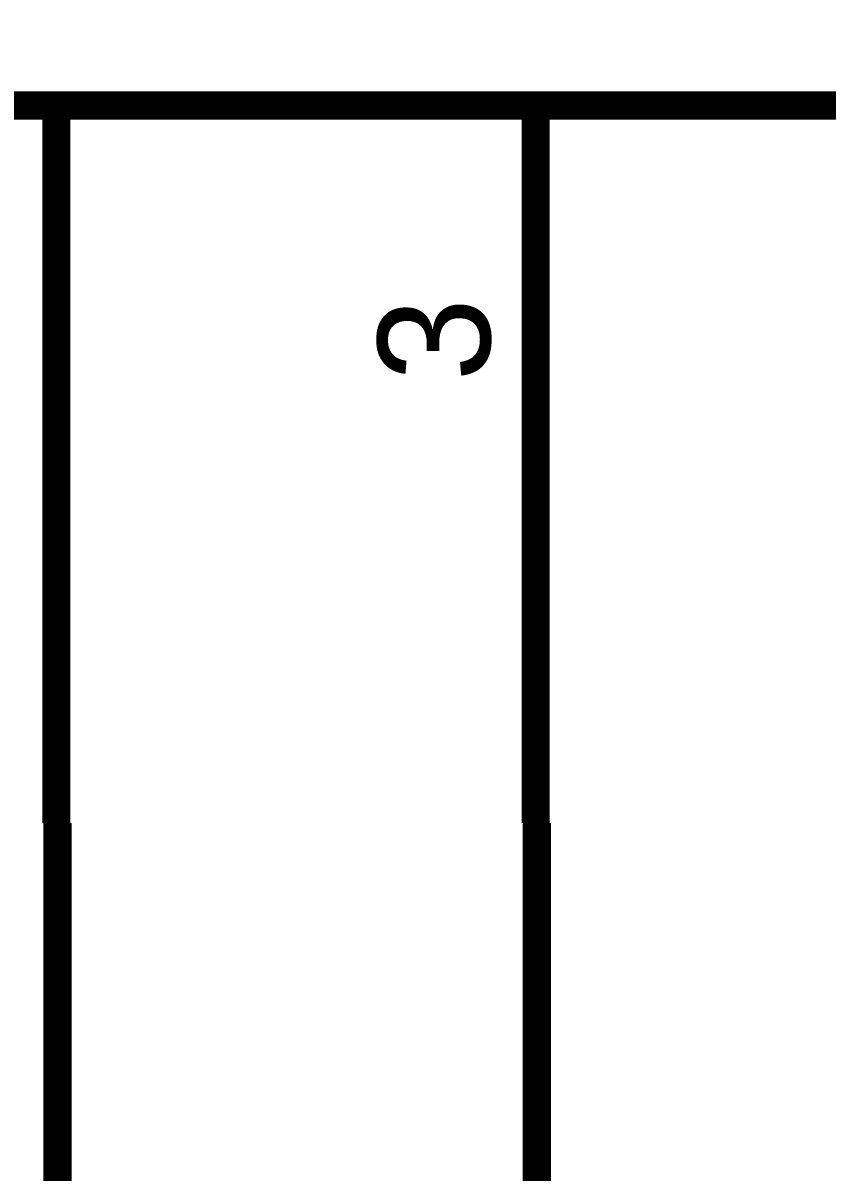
# Model space of a CAD drawing. Header units: inches. Extents: x 0 to 569, y 0 to 432.
# Drawn here: x 78.39 to 86.92, y 29.31 to 41.51 of the extents above; entities that cross this region are included whole.
import ezdxf

# ---------------------------------------------------------------- set-up
doc = ezdxf.new("R2010")
doc.units = ezdxf.units.IN
doc.layers.add('Sheet', color=255, linetype='Continuous')

msp = doc.modelspace()

# ---------------------------------------------------------------- linework, layer by layer
at = {"layer": 'Sheet'}
for points in [[(38.1, 73.658, 0.3, 0.3, 0), (134.627, 73.658, 0.3, 0.3, 0), (134.627, 40.63, 0.3, 0.3, 0), (38.1, 40.63, 0.3, 0.3, 0), (38.1, 73.658, 0.3, 0.3, 0)], [(38.1, 73.658, 0.0991, 0.0991, 0), (38.1, 40.63, 0.0991, 0.0991, 0), (134.627, 40.63, 0.0991, 0.0991, 0), (134.627, 73.658, 0.0991, 0.0991, 0), (38.1, 73.658, 0.0991, 0.0991, 0), (38.1, 73.658, 0.0991, 0.0991, 0)]]:
    msp.add_lwpolyline(points, format="xyseb", close=True, dxfattribs=at)
for points in [[(78.742, 40.63, 0.3, 0.3, 0), (78.742, 33.015, 0.3, 0.3, 0)], [(83.827, 40.63, 0.3, 0.3, 0), (83.827, 33.015, 0.3, 0.3, 0)], [(91.455, 22.845, 0.3, 0.3, 0), (78.755, 22.845, 0.3, 0.3, 0), (78.755, 33.015, 0.3, 0.3, 0)], [(81.285, 17.76, 0.3, 0.3, 0), (81.285, 25.4, 0.3, 0.3, 0), (83.84, 25.4, 0.3, 0.3, 0), (83.84, 33.015, 0.3, 0.3, 0)]]:
    msp.add_lwpolyline(points, format="xyseb", dxfattribs=at)

# ---------------------------------------------------------------- texts
msp.add_text('3', height=1.191, rotation=90, dxfattribs=at).set_placement((83.344, 37.703))

doc.saveas('drawing.dxf')
